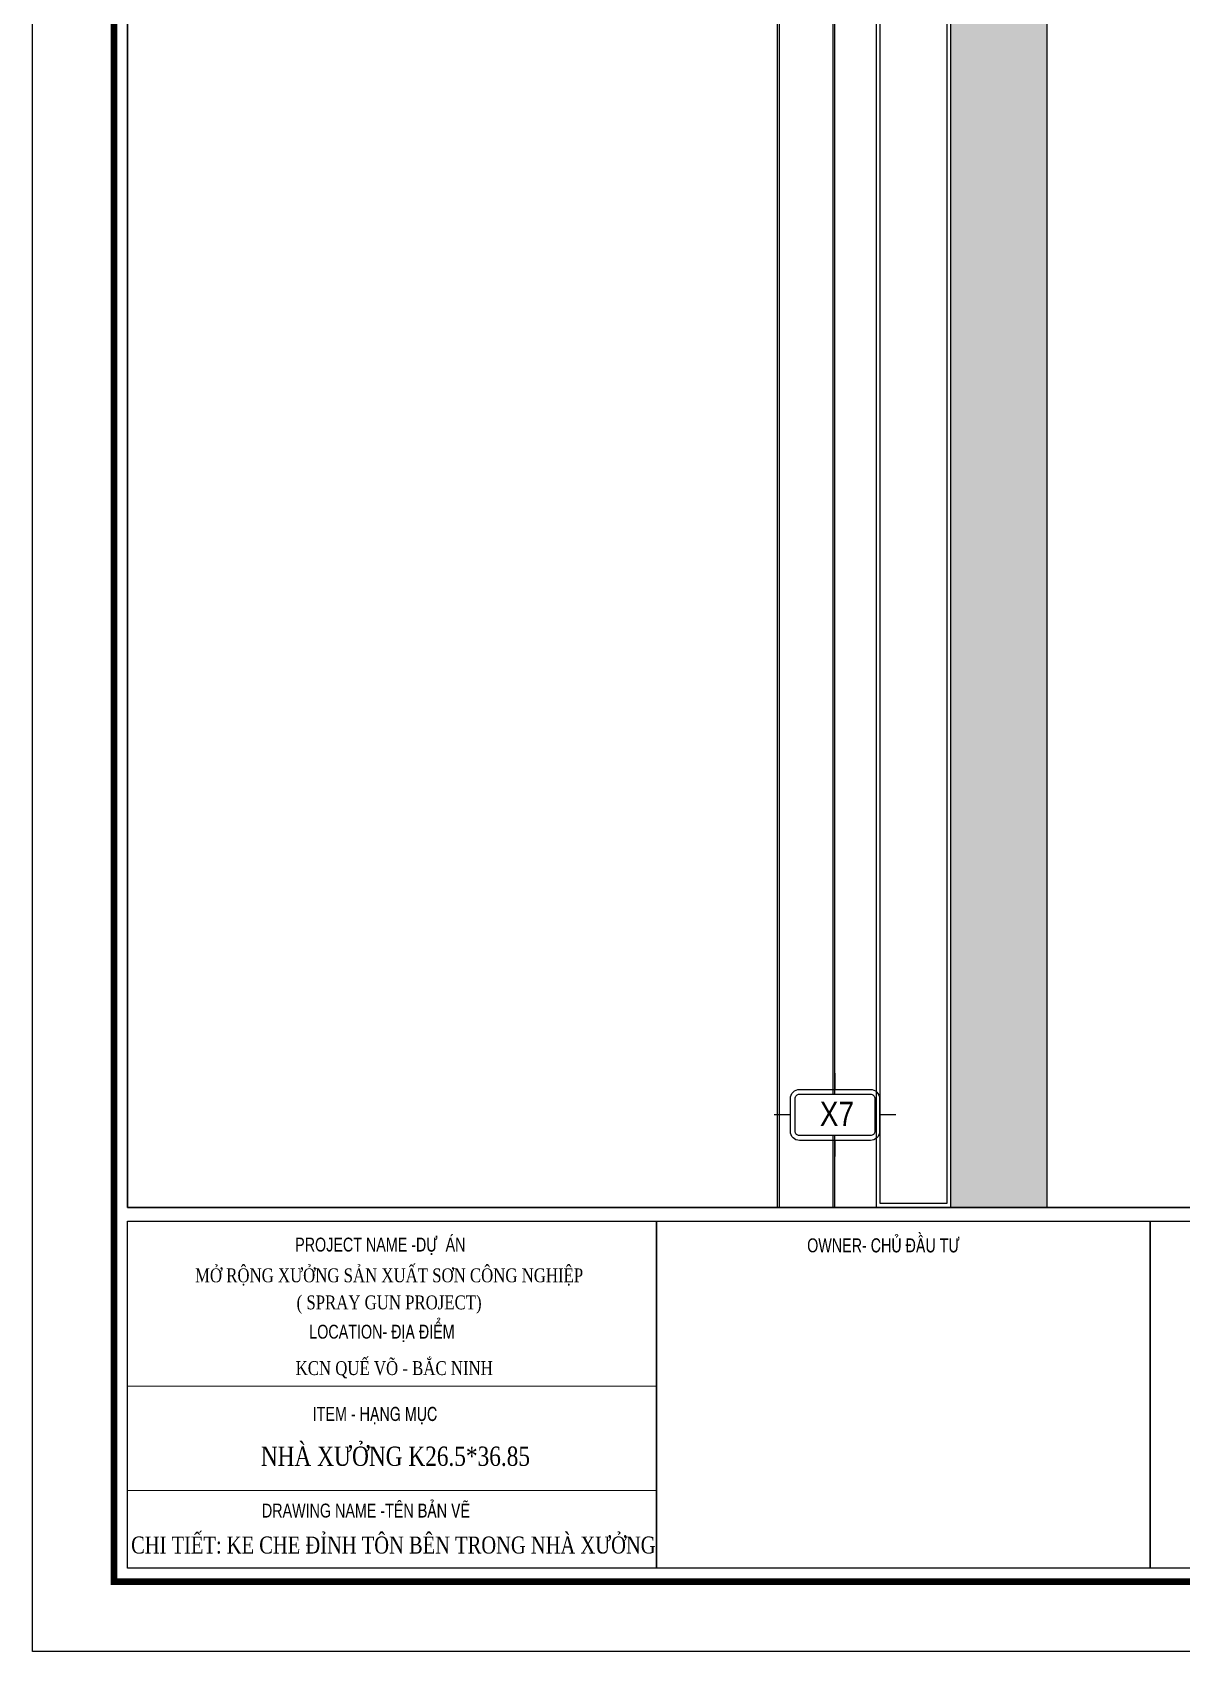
# Model space of a CAD drawing. Header units: inches. Extents: x 315041 to 662841, y -45540 to -35018.
# Drawn here: x 333767.4 to 333916.4, y -37110 to -36900 of the extents above; entities that cross this region are included whole.
import ezdxf
from ezdxf.enums import TextEntityAlignment as Align

# ---------------------------------------------------------------- set-up
doc = ezdxf.new("R2010")
doc.units = ezdxf.units.IN
doc.header["$MEASUREMENT"] = 0
for name, color, linetype in [('2', 2, 'Continuous'), ('3', 3, 'Continuous'), ('7', 7, 'Continuous'), ('8', 8, 'Continuous'), ('BAO KHUNG', 31, 'Continuous')]:
    doc.layers.add(name, color=color, linetype=linetype)
doc.layers.add('Cover text', color=7, linetype='Continuous', true_color=0x52370f)
doc.layers.add('S-Hatch', color=8, linetype='Continuous', lineweight=9)
doc.styles.add('hx2', font='VHARIALN.TTF')
doc.styles.add('ST3', font='times.ttf', dxfattribs={"width": 0.8})
doc.styles.get("Standard").update_dxf_attribs({"font": 'VHARIALN.TTF'})

# ---------------------------------------------------------------- blocks, each defined once
blk = doc.blocks.new('TENTRUC')
at = {"layer": '7'}
for p, q in [((0, 8.27), (0, 10.26)), ((-7.48, 5.13), (-5.48, 5.13)), ((5.48, 5.13), (7.48, 5.13)), ((0, 0), (0, 2))]:
    blk.add_line(p, q, dxfattribs=at)
blk.add_lwpolyline([(-4.36, 8.27), (4.36, 8.27, -0.414214), (5.48, 7.14), (5.48, 3.12, -0.414214), (4.36, 2), (-4.36, 2, -0.414214), (-5.48, 3.12), (-5.48, 7.14, -0.414214)], format="xyb", close=True, dxfattribs=at)
at = {"layer": '8', "ltscale": 15}
blk.add_lwpolyline([(-4.36, 7.68), (4.36, 7.68, -0.414214), (4.9, 7.14), (4.9, 3.12, -0.414214), (4.36, 2.58), (-4.36, 2.58, -0.414214), (-4.9, 3.12), (-4.9, 7.14, -0.414214)], format="xyb", close=True, dxfattribs=at)
at = {"layer": '3', "style": 'hx2'}
blk.add_attdef('TR', text='', height=2.9, dxfattribs=at).set_placement((-0.16, 3.83), align=Align.CENTER)
blk = doc.blocks.new('A$C75D82031')
at = {"layer": '2', "color": 157, "linetype": 'Continuous'}
blk.add_lwpolyline([(0, 420), (594, 420), (594, 0), (0, 0)], close=True, dxfattribs=at)
at = {"layer": '7', "color": 147, "linetype": 'Continuous'}
blk.add_lwpolyline([(12.33, 57.61), (581.67, 57.61), (581.67, 409.19), (12.33, 409.19)], close=True, dxfattribs=at)
at = {"layer": 'BAO KHUNG', "color": 167, "linetype": 'Continuous', "const_width": 0.871}
blk.add_lwpolyline([(10.59, 9.07), (583.41, 9.07), (583.41, 410.93), (10.59, 410.93)], close=True, dxfattribs=at)
at = {"layer": 'BAO KHUNG', "color": 7}
for points in [[(12.33, 55.81), (80.92, 55.81), (80.92, 10.81), (12.33, 10.81)], [(80.92, 55.81), (144.95, 55.81), (144.95, 10.81), (80.92, 10.81)], [(144.95, 55.81), (285.8, 55.81), (285.8, 10.81), (144.95, 10.81)]]:
    blk.add_lwpolyline(points, close=True, dxfattribs=at)
at = {"layer": 'S-Hatch'}
for p, q in [((12.33, 34.43), (80.92, 34.43)), ((80.92, 20.88), (12.33, 20.88))]:
    blk.add_line(p, q, dxfattribs=at)
at = {"layer": 'BAO KHUNG', "color": 7, "linetype": 'Continuous', "width": 0.9}
for s, p in [('PROJECT NAME -Dù  ÁN ', (45.37, 51.89)), ('LOCATION- §ÞA §IÓM', (45.32, 40.59))]:
    blk.add_text(s, height=1.8, dxfattribs=at).set_placement(p, align=Align.CENTER)
for s, p in [(' OWNER- CHñ §ÇU T¦', (99.94, 51.79)), ('ITEM - H¹NG MôC', (36.35, 29.93)), ('DRAWING NAME -T£N B¶N VÏ', (29.76, 17.39))]:
    blk.add_text(s, height=1.8, dxfattribs=at).set_placement(p)
at = {"layer": 'Cover text', "linetype": 'Continuous', "style": 'ST3', "width": 0.8}
for s, p in [('MỞ RỘNG XƯỞNG SẢN XUẤT SƠN CÔNG NGHIỆP', (46.25, 47.9)), ('( SPRAY GUN PROJECT)', (46.25, 44.39)), (' KCN QUẾ VÕ - BẮC NINH', (46.64, 35.87))]:
    blk.add_text(s, height=1.8, dxfattribs=at).set_placement(p, align=Align.CENTER)

msp = doc.modelspace()

# ---------------------------------------------------------------- hatches: boundary and pattern name
h = msp.add_hatch()
h.set_pattern_fill('HOUND', color=8, scale=11.25, angle=90, style=0)
h.set_pattern_definition([(90, (308078.87256, -284383.17596), (-0.703125, 2.8125), [11.25, -5.625]), (180, (308078.87256, -284383.17596), (2.8125, -0.703125), [11.25, -5.625])])
h.paths.add_polyline_path([(333899.0022, -37052.4169), (333899.0022, -36700.8371), (333886.5022, -36700.8371), (333886.5022, -37052.4169)])

# ---------------------------------------------------------------- linework, layer by layer
at = {"color": 8}
for points in [[(333779.7734, -36700.8371), (334349.1113, -36700.8371), (334349.1113, -37052.4169), (333779.7734, -37052.4169)], [(333899.0022, -37052.4169), (333899.0022, -36700.8371), (333886.5022, -36700.8371), (333886.5022, -37052.4169)]]:
    msp.add_lwpolyline(points, close=True, dxfattribs=at)
at = {"color": 1, "true_color": 0xfa051e}
for points in [[(333886.5022, -36700.8371), (333886.5022, -37052.4169), (333876.8772, -37052.4169), (333876.8772, -36700.8371)], [(333886.0022, -36701.3371), (333886.0022, -37051.9169), (333877.3772, -37051.9169), (333877.3772, -36701.3371)]]:
    msp.add_lwpolyline(points, close=True, dxfattribs=at)
at = {"layer": '3'}
for points in [[(333864.0067, -36700.8371), (333864.0067, -37052.4169)], [(333864.2567, -36700.8371), (333864.2567, -37052.4169)], [(333871.2522, -37037.7323), (333871.2522, -36700.8371)], [(333871.5022, -37037.7323), (333871.5022, -36700.8371)], [(333871.2522, -37052.4169), (333871.2522, -37043.1149)], [(333871.5022, -37052.4169), (333871.5022, -37043.1149)]]:
    msp.add_lwpolyline(points, dxfattribs=at)

# ---------------------------------------------------------------- block references
at = {"color": 1}
msp.add_blockref('A$C75D82031', (333767.4423, -37110.027), dxfattribs=at)
at = {"layer": '3'}
ref = msp.add_blockref('TENTRUC', (333871.5022, -37035.0105), dxfattribs=dict(at, xscale=1.0546875, yscale=1.0546875, zscale=1.0546875, rotation=180))
ref.add_attrib('TR', 'X7', dxfattribs={"layer": '0', "height": 3.16406, "style": 'hx2'}).set_placement((333871.7541, -37041.8682), align=Align.CENTER)

# ---------------------------------------------------------------- texts
at = {"color": 3, "linetype": 'Continuous', "style": 'ST3', "width": 0.8}
for s, height, p in [('NHÀ XƯỞNG K26.5*36.85', 2.5, (333797.0634, -37085.9357)), ('CHI TIẾT: KE CHE ĐỈNH TÔN BÊN TRONG NHÀ XƯỞNG', 2.2, (333780.243, -37097.3044))]:
    msp.add_text(s, height=height, dxfattribs=at).set_placement(p)

doc.saveas('drawing.dxf')
